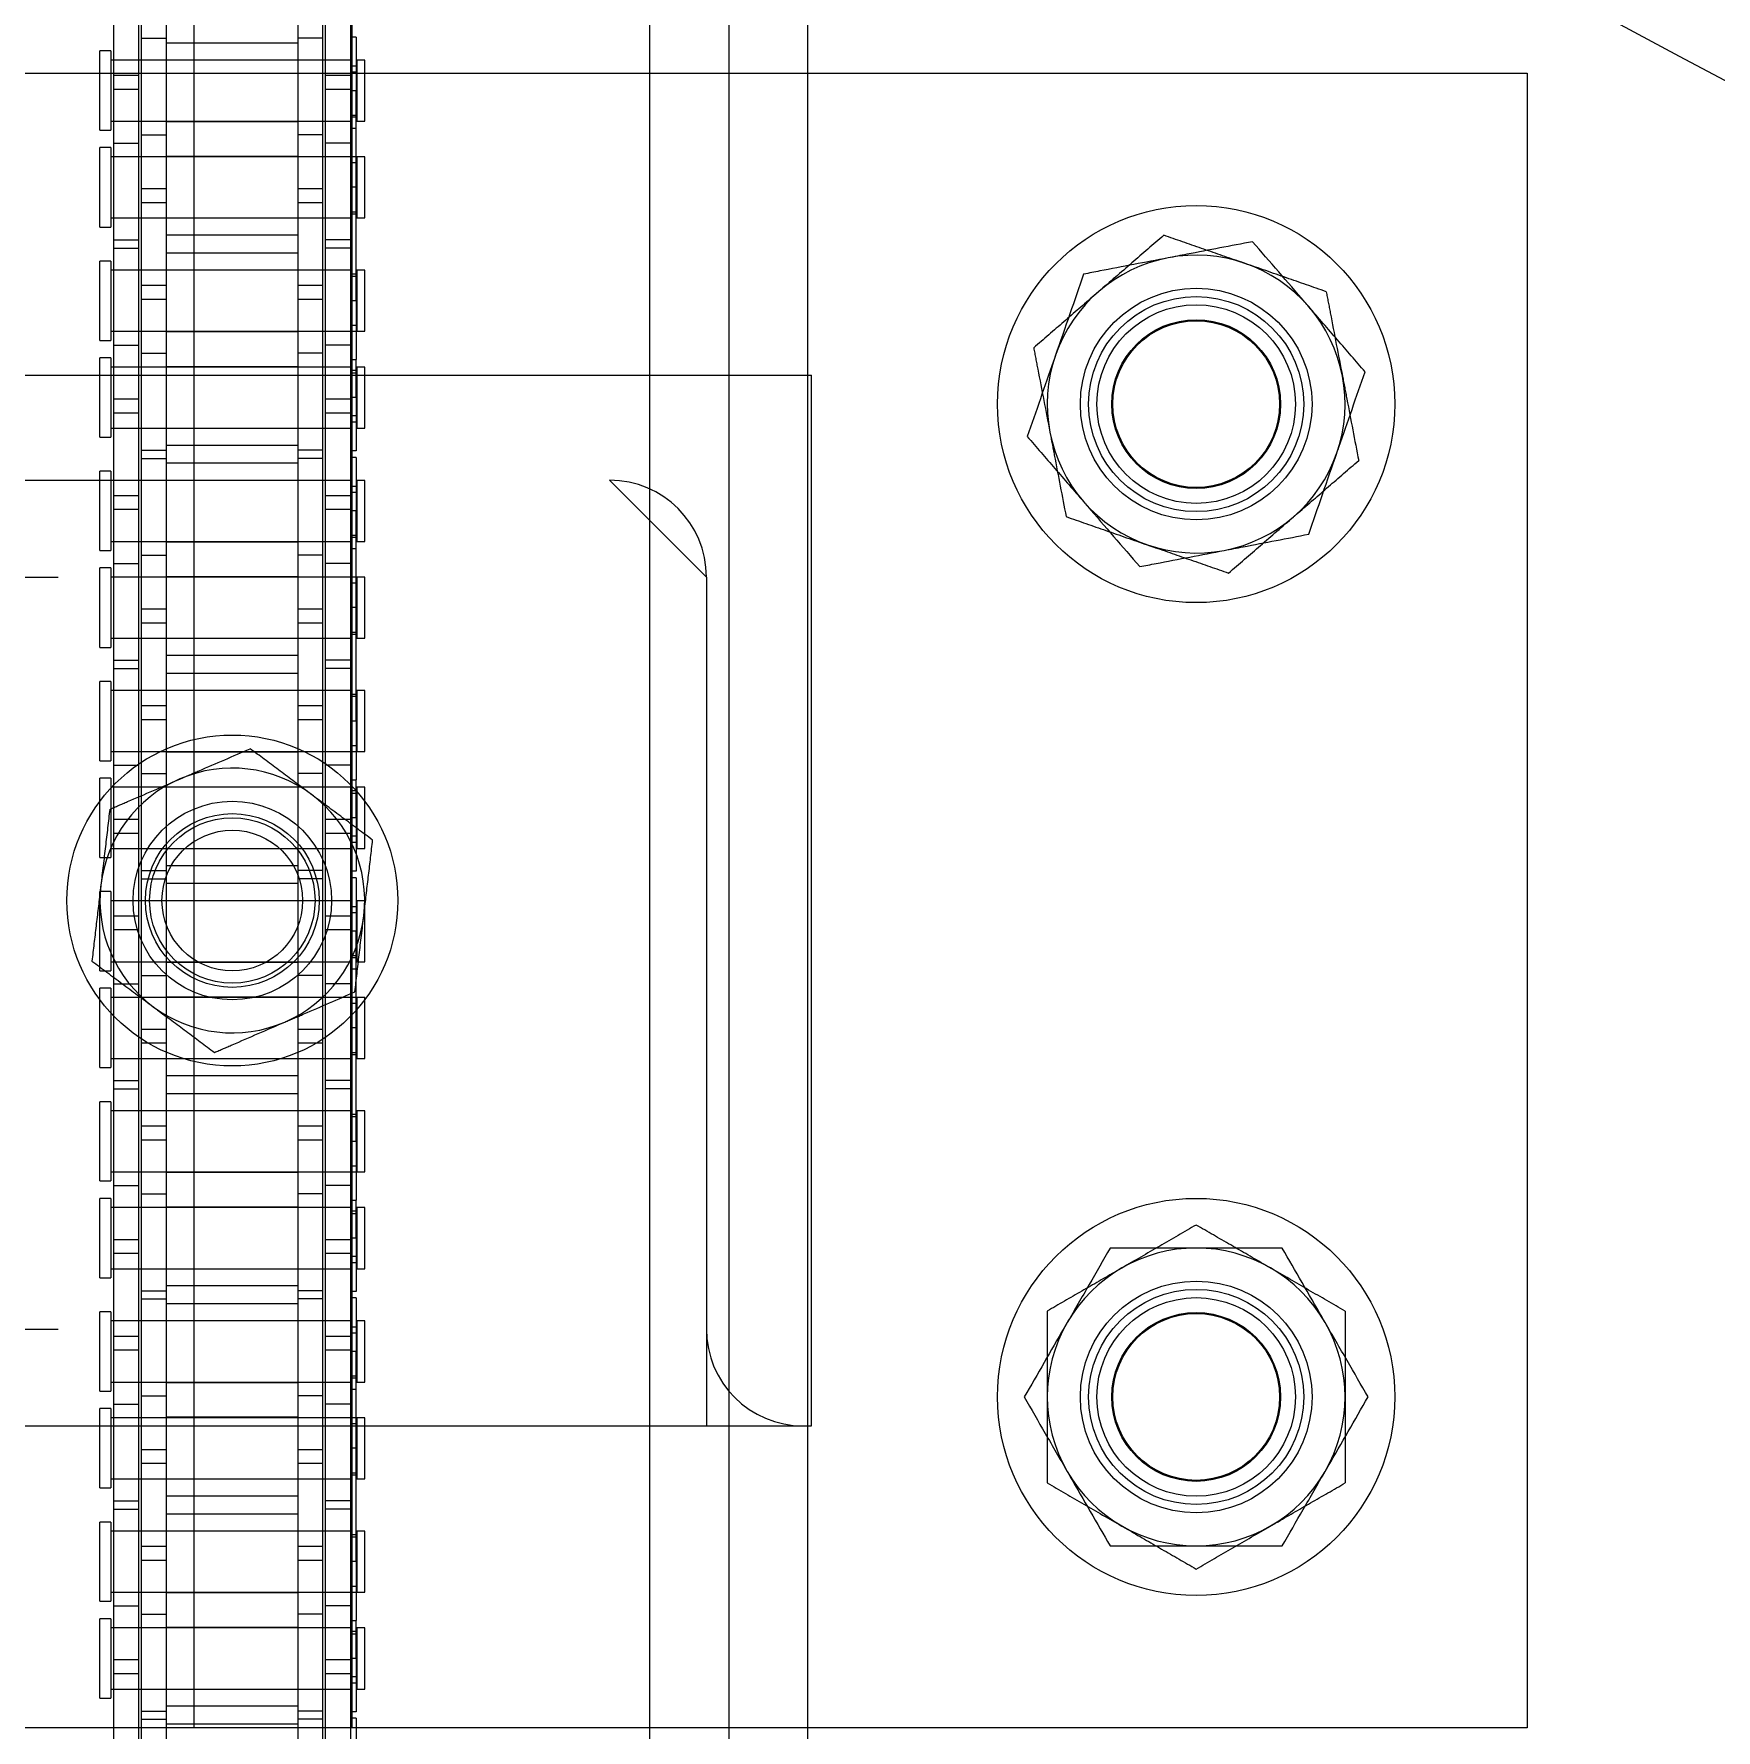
# Model space of a CAD drawing. Header units: metres. Extents: x 0 to 63075, y 0 to 44550.
# Drawn here: x 14137.5 to 14239.1, y 30472.4 to 30574.9 of the extents above; entities that cross this region are included whole.
import ezdxf

# ---------------------------------------------------------------- set-up
doc = ezdxf.new("R2010")
doc.units = ezdxf.units.M
doc.header["$LTSCALE"] = 75
doc.linetypes.add('HIDDEN2', pattern=[4.7625, 3.175, -1.5875])
for name, color, linetype in [('SDM', 7, 'Continuous'), ('SL1', 8, 'Continuous'), ('SL4', 4, 'Continuous'), ('ST1', 7, 'HIDDEN2')]:
    doc.layers.add(name, color=color, linetype=linetype)

# ---------------------------------------------------------------- blocks, each defined once
blk = doc.blocks.new('A$C52ce5e24')
at = {"layer": 'SL1'}
for radius, start, end in [(1221.5, 124.20985, 67.29436), (1158, 126.37415, 69.37001), (1150, 126.66829, 69.21988)]:
    blk.add_arc((6551.95, 10099.98), radius, start, end, dxfattribs=at)
blk = doc.blocks.new('A$Cb6dca9d5')
at = {"layer": 'SL4'}
for p, q in [((337.77, 4619.72), (337.77, 3669.71)), ((328.24, 3669.71), (328.24, 4459.48)), ((337.77, 3832.73), (381.25, 3832.73)), ((381.25, 3832.73), (381.25, 3732.73)), ((337.77, 3814.48), (338, 3814.48)), ((338, 3750.98), (338, 3814.48)), ((337.77, 3750.98), (338, 3750.98)), ((381.25, 3732.73), (337.77, 3732.73))]:
    blk.add_line(p, q, dxfattribs=at)
for centre, start, end in [((361.25, 3812.73), 100.8626, 160.8626), ((361.25, 3812.73), 40.8626, 100.8626), ((361.25, 3812.73), 340.8626, 40.8626), ((361.25, 3812.73), 160.8626, 220.8626), ((361.25, 3812.73), 280.8626, 340.8626), ((361.25, 3812.73), 220.8626, 280.8626), ((361.25, 3752.73), 90, 150), ((361.25, 3752.73), 30, 90), ((361.25, 3752.73), 150, 210), ((361.25, 3752.73), 330, 30), ((361.25, 3752.73), 210, 270), ((361.25, 3752.73), 270, 330)]:
    blk.add_arc(centre, 9, start, end, dxfattribs=at)
for points, knots in [([(364.66, 3822.54), (363.34, 3822.29), (361.66, 3821.97), (359.93, 3821.64), (359.55, 3821.56)], [0, 0, 0, 0, 0.779636, 1, 1, 1, 1]), ([(368.06, 3818.61), (367.98, 3818.71), (367.37, 3819.41), (366.22, 3820.74), (365.18, 3821.94), (364.66, 3822.54)], [0, 0, 0, 0, 0.07009, 0.530784, 1, 1, 1, 1]), ([(359.55, 3821.56), (358.17, 3821.3), (356.44, 3820.97), (354.78, 3820.65), (354.45, 3820.58)], [0, 0, 0, 0, 0.8036473, 1, 1, 1, 1]), ([(354.45, 3820.58), (354.17, 3819.79), (353.62, 3818.18), (353.04, 3816.51), (352.75, 3815.68)], [0, 0, 0, 0, 0.495458, 1, 1, 1, 1]), ([(371.46, 3814.68), (370.9, 3815.32), (369.79, 3816.61), (368.64, 3817.94), (368.06, 3818.61)], [0, 0, 0, 0, 0.495458, 1, 1, 1, 1]), ([(352.75, 3815.68), (352.71, 3815.56), (352.4, 3814.68), (351.82, 3813.02), (351.31, 3811.52), (351.04, 3810.77)], [0, 0, 0, 0, 0.07009, 0.530784, 1, 1, 1, 1]), ([(369.75, 3809.77), (369.79, 3809.89), (370.1, 3810.77), (370.68, 3812.43), (371.19, 3813.93), (371.46, 3814.68)], [0, 0, 0, 0, 0.07009, 0.530784, 1, 1, 1, 1]), ([(351.04, 3810.77), (351.6, 3810.13), (352.71, 3808.84), (353.86, 3807.51), (354.44, 3806.84)], [0, 0, 0, 0, 0.495458, 1, 1, 1, 1]), ([(368.05, 3804.87), (368.33, 3805.66), (368.88, 3807.27), (369.46, 3808.94), (369.75, 3809.77)], [0, 0, 0, 0, 0.495458, 1, 1, 1, 1]), ([(354.44, 3806.84), (354.52, 3806.74), (355.13, 3806.04), (356.28, 3804.71), (357.32, 3803.51), (357.84, 3802.91)], [0, 0, 0, 0, 0.07009, 0.530784, 1, 1, 1, 1]), ([(362.95, 3803.89), (363.33, 3803.96), (365.05, 3804.29), (366.74, 3804.61), (368.05, 3804.87)], [0, 0, 0, 0, 0.220364, 1, 1, 1, 1]), ([(357.84, 3802.91), (358.17, 3802.97), (359.83, 3803.29), (361.56, 3803.62), (362.95, 3803.89)], [0, 0, 0, 0, 0.196353, 1, 1, 1, 1]), ([(356.05, 3761.73), (355.63, 3760.99), (354.78, 3759.52), (353.9, 3757.99), (353.46, 3757.23)], [0, 0, 0, 0, 0.495458, 1, 1, 1, 1]), ([(361.25, 3761.73), (359.84, 3761.73), (358.08, 3761.73), (356.39, 3761.73), (356.05, 3761.73)], [0, 0, 0, 0, 0.803647, 1, 1, 1, 1]), ([(366.45, 3761.73), (365.11, 3761.73), (363.4, 3761.73), (361.64, 3761.73), (361.25, 3761.73)], [0, 0, 0, 0, 0.779636, 1, 1, 1, 1]), ([(369.04, 3757.23), (368.98, 3757.33), (368.52, 3758.14), (367.64, 3759.66), (366.85, 3761.03), (366.45, 3761.73)], [0, 0, 0, 0, 0.07009, 0.530784, 1, 1, 1, 1]), ([(353.46, 3757.23), (353.39, 3757.12), (352.93, 3756.31), (352.05, 3754.79), (351.26, 3753.42), (350.86, 3752.73)], [0, 0, 0, 0, 0.07009, 0.530784, 1, 1, 1, 1]), ([(371.64, 3752.73), (371.22, 3753.46), (370.37, 3754.93), (369.49, 3756.46), (369.04, 3757.23)], [0, 0, 0, 0, 0.495458, 1, 1, 1, 1]), ([(350.86, 3752.73), (351.28, 3751.99), (352.13, 3750.52), (353.01, 3748.99), (353.46, 3748.23)], [0, 0, 0, 0, 0.495458, 1, 1, 1, 1]), ([(369.04, 3748.23), (369.11, 3748.33), (369.57, 3749.14), (370.45, 3750.66), (371.24, 3752.03), (371.64, 3752.73)], [0, 0, 0, 0, 0.07009, 0.530784, 1, 1, 1, 1]), ([(353.46, 3748.23), (353.52, 3748.12), (353.98, 3747.31), (354.86, 3745.79), (355.65, 3744.42), (356.05, 3743.73)], [0, 0, 0, 0, 0.07009, 0.530784, 1, 1, 1, 1]), ([(366.45, 3743.73), (366.87, 3744.46), (367.72, 3745.93), (368.6, 3747.46), (369.04, 3748.23)], [0, 0, 0, 0, 0.495458, 1, 1, 1, 1]), ([(356.05, 3743.73), (356.39, 3743.73), (358.08, 3743.73), (359.84, 3743.73), (361.25, 3743.73)], [0, 0, 0, 0, 0.196353, 1, 1, 1, 1]), ([(361.25, 3743.73), (361.64, 3743.73), (363.4, 3743.73), (365.11, 3743.73), (366.45, 3743.73)], [0, 0, 0, 0, 0.220364, 1, 1, 1, 1])]:
    blk.add_open_spline(points, degree=3, knots=knots, dxfattribs=at)
at = {"layer": 'ST1'}
for p, q in [((333, 4669.71), (333, 3669.71)), ((328.24, 3669.71), (328.24, 4459.48)), ((300.7, 3732.73), (300.7, 3956.34)), ((310.22, 3949.79), (310.22, 3732.73)), ((297.51, 3834.85), (297.51, 3841.2)), ((299.03, 3834.85), (299.03, 3841.2)), ((306.97, 3834.85), (306.97, 3841.2)), ((308.48, 3834.85), (308.48, 3841.2)), ((295.84, 3828.5), (295.84, 3837.59)), ((297.36, 3828.5), (297.36, 3837.59)), ((308.64, 3828.5), (308.64, 3837.59)), ((310.16, 3828.5), (310.16, 3837.59)), ((297.51, 3834.85), (299.03, 3834.85)), ((297.51, 3825.75), (297.51, 3834.85)), ((299.03, 3825.75), (299.03, 3834.85)), ((308.48, 3834.85), (306.97, 3834.85)), ((306.97, 3825.75), (306.97, 3834.85)), ((308.48, 3825.75), (308.48, 3834.85)), ((310.49, 3834.91), (310.16, 3834.91)), ((310.49, 3834.91), (310.49, 3831.67)), ((295, 3829.28), (295, 3834.07)), ((295.66, 3834.07), (295, 3834.07)), ((295.66, 3834.07), (295.66, 3829.28)), ((299.03, 3834.57), (306.97, 3834.57)), ((262.77, 3832.73), (337.77, 3832.73)), ((310.16, 3833.52), (295.66, 3833.52)), ((297.36, 3833.52), (295.84, 3833.52)), ((295.84, 3832.61), (297.36, 3832.61)), ((299.03, 3833.52), (297.51, 3833.52)), ((306.97, 3833.52), (299.03, 3833.52)), ((308.48, 3833.52), (306.97, 3833.52)), ((310.16, 3833.52), (308.64, 3833.52)), ((308.64, 3832.61), (310.16, 3832.61)), ((310.53, 3833.15), (310.16, 3833.15)), ((310.49, 3832.78), (310.16, 3832.78)), ((310.53, 3833.52), (310.53, 3829.83)), ((311, 3833.52), (310.53, 3833.52)), ((311, 3829.83), (311, 3833.52)), ((297.36, 3831.75), (295.84, 3831.75)), ((310.16, 3831.75), (308.64, 3831.75)), ((310.49, 3831.67), (310.16, 3831.67)), ((310.49, 3818.97), (310.49, 3831.67)), ((295.66, 3829.83), (310.16, 3829.83)), ((295.84, 3829.83), (297.36, 3829.83)), ((297.51, 3829.83), (299.03, 3829.83)), ((299.03, 3829.83), (306.97, 3829.83)), ((306.97, 3829.79), (299.03, 3829.79)), ((306.97, 3829.83), (308.48, 3829.83)), ((308.64, 3829.83), (310.16, 3829.83)), ((310.16, 3830.2), (310.53, 3830.2)), ((310.49, 3830.06), (310.16, 3830.06)), ((310.53, 3829.83), (311, 3829.83)), ((295, 3829.28), (295.66, 3829.28)), ((295.84, 3828.5), (297.36, 3828.5)), ((295.84, 3822.15), (295.84, 3828.5)), ((297.36, 3822.15), (297.36, 3828.5)), ((297.51, 3829), (299.03, 3829)), ((308.48, 3829), (306.97, 3829)), ((310.16, 3828.5), (308.64, 3828.5)), ((308.64, 3822.15), (308.64, 3828.5)), ((310.49, 3829.38), (310.16, 3829.38)), ((310.16, 3822.15), (310.16, 3828.5)), ((295, 3823.43), (295, 3828.23)), ((295.66, 3828.23), (295, 3828.23)), ((295.66, 3828.23), (295.66, 3823.43)), ((310.16, 3827.67), (295.66, 3827.67)), ((297.36, 3827.67), (295.84, 3827.67)), ((299.03, 3827.67), (297.51, 3827.67)), ((299.03, 3827.71), (306.97, 3827.71)), ((306.97, 3827.67), (299.03, 3827.67)), ((308.48, 3827.67), (306.97, 3827.67)), ((310.49, 3827.67), (308.64, 3827.67)), ((310.53, 3827.67), (310.53, 3823.98)), ((311, 3827.67), (310.53, 3827.67)), ((311, 3823.98), (311, 3827.67)), ((310.53, 3827.3), (310.16, 3827.3)), ((297.51, 3824.89), (297.51, 3825.75)), ((297.51, 3825.75), (299.03, 3825.75)), ((299.03, 3824.89), (299.03, 3825.75)), ((306.97, 3824.89), (306.97, 3825.75)), ((306.97, 3825.75), (308.48, 3825.75)), ((308.48, 3824.89), (308.48, 3825.75)), ((310.49, 3825.83), (310.16, 3825.83)), ((297.51, 3815.8), (297.51, 3824.89)), ((299.03, 3824.89), (297.51, 3824.89)), ((299.03, 3815.8), (299.03, 3824.89)), ((306.97, 3815.8), (306.97, 3824.89)), ((308.48, 3824.89), (306.97, 3824.89)), ((308.48, 3815.8), (308.48, 3824.89)), ((310.16, 3824.35), (310.53, 3824.35)), ((295, 3823.43), (295.66, 3823.43)), ((295.66, 3823.98), (310.16, 3823.98)), ((295.84, 3823.98), (297.36, 3823.98)), ((297.51, 3823.98), (299.03, 3823.98)), ((299.03, 3823.98), (306.97, 3823.98)), ((306.97, 3823.98), (308.48, 3823.98)), ((308.64, 3823.98), (310.16, 3823.98)), ((310.49, 3824.21), (310.16, 3824.21)), ((310.53, 3823.98), (311, 3823.98)), ((295.84, 3822.65), (297.36, 3822.65)), ((306.97, 3822.93), (299.03, 3822.93)), ((310.16, 3822.65), (308.64, 3822.65)), ((295, 3816.58), (295, 3821.37)), ((295.66, 3821.37), (295, 3821.37)), ((295.66, 3821.37), (295.66, 3816.58)), ((295.84, 3822.15), (297.36, 3822.15)), ((295.84, 3813.05), (295.84, 3822.15)), ((297.36, 3813.05), (297.36, 3822.15)), ((299.03, 3821.87), (306.97, 3821.87)), ((310.16, 3822.15), (308.64, 3822.15)), ((308.64, 3813.05), (308.64, 3822.15)), ((310.16, 3813.05), (310.16, 3822.15)), ((310.16, 3820.82), (295.66, 3820.82)), ((297.36, 3820.82), (295.84, 3820.82)), ((299.03, 3820.82), (297.51, 3820.82)), ((306.97, 3820.82), (299.03, 3820.82)), ((308.48, 3820.82), (306.97, 3820.82)), ((310.16, 3820.82), (308.64, 3820.82)), ((310.49, 3820.59), (310.16, 3820.59)), ((310.53, 3820.45), (310.16, 3820.45)), ((310.53, 3820.82), (310.53, 3817.13)), ((311, 3820.82), (310.53, 3820.82)), ((311, 3817.13), (311, 3820.82)), ((297.51, 3819.91), (299.03, 3819.91)), ((306.97, 3819.91), (308.48, 3819.91)), ((299.03, 3819.05), (297.51, 3819.05)), ((308.48, 3819.05), (306.97, 3819.05)), ((310.49, 3818.97), (310.16, 3818.97)), ((310.49, 3818.97), (310.49, 3815.42)), ((310.16, 3817.5), (310.53, 3817.5)), ((295, 3816.58), (295.66, 3816.58)), ((295.66, 3817.13), (310.16, 3817.13)), ((295.84, 3817.13), (297.36, 3817.13)), ((295.84, 3816.3), (297.36, 3816.3)), ((297.51, 3817.13), (299.03, 3817.13)), ((299.03, 3817.13), (306.97, 3817.13)), ((306.97, 3817.09), (299.03, 3817.09)), ((306.97, 3817.13), (308.48, 3817.13)), ((308.64, 3817.13), (310.49, 3817.13)), ((310.16, 3816.3), (308.64, 3816.3)), ((310.53, 3817.13), (311, 3817.13)), ((295, 3810.73), (295, 3815.53)), ((295.66, 3815.53), (295, 3815.53)), ((295.66, 3815.53), (295.66, 3810.73)), ((297.51, 3815.8), (299.03, 3815.8)), ((297.51, 3809.45), (297.51, 3815.8)), ((299.03, 3809.45), (299.03, 3815.8)), ((308.48, 3815.8), (306.97, 3815.8)), ((306.97, 3809.45), (306.97, 3815.8)), ((308.48, 3809.45), (308.48, 3815.8)), ((310.16, 3815.42), (310.49, 3815.42)), ((310.49, 3813.13), (310.49, 3815.42)), ((262.77, 3814.48), (337.77, 3814.48)), ((310.16, 3814.97), (295.66, 3814.97)), ((297.36, 3814.97), (295.84, 3814.97)), ((299.03, 3814.97), (297.51, 3814.97)), ((299.03, 3815.01), (306.97, 3815.01)), ((306.97, 3814.97), (299.03, 3814.97)), ((308.48, 3814.97), (306.97, 3814.97)), ((310.16, 3814.97), (308.64, 3814.97)), ((310.49, 3814.75), (310.16, 3814.75)), ((310.53, 3814.6), (310.16, 3814.6)), ((310.53, 3814.97), (310.53, 3811.28)), ((311, 3814.97), (310.53, 3814.97)), ((311, 3811.28), (311, 3814.97)), ((310.49, 3813.13), (310.16, 3813.13)), ((310.49, 3813.13), (310.49, 3809.9)), ((295.84, 3812.19), (295.84, 3813.05)), ((295.84, 3813.05), (297.36, 3813.05)), ((295.84, 3803.1), (295.84, 3812.19)), ((297.36, 3812.19), (295.84, 3812.19)), ((297.36, 3812.19), (297.36, 3813.05)), ((297.36, 3803.1), (297.36, 3812.19)), ((308.64, 3812.19), (308.64, 3813.05)), ((308.64, 3813.05), (310.16, 3813.05)), ((308.64, 3803.1), (308.64, 3812.19)), ((310.16, 3812.19), (308.64, 3812.19)), ((310.16, 3812.19), (310.16, 3813.05)), ((310.16, 3803.1), (310.16, 3812.19)), ((295.66, 3811.28), (310.16, 3811.28)), ((295.84, 3811.28), (297.36, 3811.28)), ((297.51, 3811.28), (299.03, 3811.28)), ((299.03, 3811.28), (306.97, 3811.28)), ((306.97, 3811.28), (308.48, 3811.28)), ((308.64, 3811.28), (310.16, 3811.28)), ((310.49, 3812.02), (310.16, 3812.02)), ((310.16, 3811.65), (310.53, 3811.65)), ((310.53, 3811.28), (311, 3811.28)), ((295, 3810.73), (295.66, 3810.73)), ((306.97, 3810.23), (299.03, 3810.23)), ((297.51, 3809.95), (299.03, 3809.95)), ((297.51, 3809.45), (299.03, 3809.45)), ((297.51, 3800.35), (297.51, 3809.45)), ((299.03, 3800.35), (299.03, 3809.45)), ((299.03, 3809.17), (306.97, 3809.17)), ((308.48, 3809.95), (306.97, 3809.95)), ((308.48, 3809.45), (306.97, 3809.45)), ((306.97, 3800.35), (306.97, 3809.45)), ((308.48, 3800.35), (308.48, 3809.45)), ((310.49, 3809.9), (310.16, 3809.9)), ((310.49, 3809.51), (310.16, 3809.51)), ((310.49, 3809.51), (310.49, 3806.27)), ((60.2, 3808.13), (325.8, 3808.13)), ((295, 3803.88), (295, 3808.67)), ((295.66, 3808.67), (295, 3808.67)), ((295.66, 3808.67), (295.66, 3803.88)), ((310.16, 3808.12), (295.66, 3808.12)), ((297.36, 3808.12), (295.84, 3808.12)), ((299.03, 3808.12), (297.51, 3808.12)), ((306.97, 3808.12), (299.03, 3808.12)), ((308.48, 3808.12), (306.97, 3808.12)), ((310.16, 3808.12), (308.64, 3808.12)), ((310.53, 3808.12), (310.53, 3804.43)), ((311, 3808.12), (310.53, 3808.12)), ((311, 3804.43), (311, 3808.12)), ((331.65, 3802.28), (325.8, 3808.13)), ((295.84, 3807.21), (297.36, 3807.21)), ((308.64, 3807.21), (310.16, 3807.21)), ((310.53, 3807.75), (310.16, 3807.75)), ((310.49, 3807.38), (310.16, 3807.38)), ((297.36, 3806.35), (295.84, 3806.35)), ((310.16, 3806.35), (308.64, 3806.35)), ((310.49, 3806.27), (310.16, 3806.27)), ((310.49, 3793.57), (310.49, 3806.27)), ((295, 3803.88), (295.66, 3803.88)), ((295.66, 3804.43), (310.16, 3804.43)), ((295.84, 3804.43), (297.36, 3804.43)), ((297.51, 3804.43), (299.03, 3804.43)), ((299.03, 3804.43), (306.97, 3804.43)), ((306.97, 3804.39), (299.03, 3804.39)), ((306.97, 3804.43), (308.48, 3804.43)), ((308.64, 3804.43), (310.16, 3804.43)), ((310.16, 3804.8), (310.53, 3804.8)), ((310.49, 3804.66), (310.16, 3804.66)), ((310.49, 3803.98), (310.16, 3803.98)), ((310.53, 3804.43), (311, 3804.43)), ((295, 3798.03), (295, 3802.83)), ((295.66, 3802.83), (295, 3802.83)), ((295.66, 3802.83), (295.66, 3798.03)), ((295.84, 3803.1), (297.36, 3803.1)), ((295.84, 3796.75), (295.84, 3803.1)), ((297.36, 3796.75), (297.36, 3803.1)), ((297.51, 3803.6), (299.03, 3803.6)), ((308.48, 3803.6), (306.97, 3803.6)), ((310.16, 3803.1), (308.64, 3803.1)), ((308.64, 3796.75), (308.64, 3803.1)), ((310.16, 3796.75), (310.16, 3803.1)), ((54.35, 3802.28), (331.65, 3802.28)), ((310.16, 3802.27), (295.66, 3802.27)), ((297.36, 3802.27), (295.84, 3802.27)), ((299.03, 3802.27), (297.51, 3802.27)), ((299.03, 3802.31), (306.97, 3802.31)), ((306.97, 3802.27), (299.03, 3802.27)), ((308.48, 3802.27), (306.97, 3802.27)), ((310.49, 3802.27), (308.64, 3802.27)), ((310.53, 3801.9), (310.16, 3801.9)), ((310.53, 3802.27), (310.53, 3798.58)), ((311, 3802.27), (310.53, 3802.27)), ((311, 3798.58), (311, 3802.27)), ((331.65, 3802.28), (331.65, 3756.83)), ((297.51, 3799.49), (297.51, 3800.35)), ((297.51, 3800.35), (299.03, 3800.35)), ((299.03, 3799.49), (299.03, 3800.35)), ((306.97, 3799.49), (306.97, 3800.35)), ((306.97, 3800.35), (308.48, 3800.35)), ((308.48, 3799.49), (308.48, 3800.35)), ((310.49, 3800.43), (310.16, 3800.43)), ((297.51, 3790.4), (297.51, 3799.49)), ((299.03, 3799.49), (297.51, 3799.49)), ((299.03, 3790.4), (299.03, 3799.49)), ((306.97, 3790.4), (306.97, 3799.49)), ((308.48, 3799.49), (306.97, 3799.49)), ((308.48, 3790.4), (308.48, 3799.49)), ((310.16, 3798.95), (310.53, 3798.95)), ((310.49, 3798.81), (310.16, 3798.81)), ((295, 3798.03), (295.66, 3798.03)), ((295.66, 3798.58), (310.16, 3798.58)), ((295.84, 3798.58), (297.36, 3798.58)), ((297.51, 3798.58), (299.03, 3798.58)), ((299.03, 3798.58), (306.97, 3798.58)), ((306.97, 3798.58), (308.48, 3798.58)), ((308.64, 3798.58), (310.16, 3798.58)), ((310.53, 3798.58), (311, 3798.58)), ((295.84, 3797.25), (297.36, 3797.25)), ((295.84, 3796.75), (297.36, 3796.75)), ((295.84, 3787.65), (295.84, 3796.75)), ((297.36, 3787.65), (297.36, 3796.75)), ((306.97, 3797.53), (299.03, 3797.53)), ((310.16, 3797.25), (308.64, 3797.25)), ((310.16, 3796.75), (308.64, 3796.75)), ((308.64, 3787.65), (308.64, 3796.75)), ((310.16, 3787.65), (310.16, 3796.75)), ((295, 3791.18), (295, 3795.97)), ((295.66, 3795.97), (295, 3795.97)), ((295.66, 3795.97), (295.66, 3791.18)), ((299.03, 3796.47), (306.97, 3796.47)), ((310.16, 3795.42), (295.66, 3795.42)), ((297.36, 3795.42), (295.84, 3795.42)), ((299.03, 3795.42), (297.51, 3795.42)), ((306.97, 3795.42), (299.03, 3795.42)), ((308.48, 3795.42), (306.97, 3795.42)), ((310.16, 3795.42), (308.64, 3795.42)), ((310.49, 3795.19), (310.16, 3795.19)), ((310.53, 3795.05), (310.16, 3795.05)), ((310.53, 3795.42), (310.53, 3791.73)), ((311, 3795.42), (310.53, 3795.42)), ((311, 3791.73), (311, 3795.42)), ((297.51, 3794.51), (299.03, 3794.51)), ((299.03, 3793.65), (297.51, 3793.65)), ((306.97, 3794.51), (308.48, 3794.51)), ((308.48, 3793.65), (306.97, 3793.65)), ((310.49, 3793.57), (310.16, 3793.57)), ((310.49, 3793.57), (310.49, 3790.02)), ((295.66, 3791.73), (310.16, 3791.73)), ((295.84, 3791.73), (297.36, 3791.73)), ((297.51, 3791.73), (299.03, 3791.73)), ((299.03, 3791.73), (306.97, 3791.73)), ((306.97, 3791.69), (299.03, 3791.69)), ((306.97, 3791.73), (308.48, 3791.73)), ((308.64, 3791.73), (310.49, 3791.73)), ((310.16, 3792.1), (310.53, 3792.1)), ((310.53, 3791.73), (311, 3791.73)), ((295, 3791.18), (295.66, 3791.18)), ((295.84, 3790.9), (297.36, 3790.9)), ((310.16, 3790.9), (308.64, 3790.9)), ((295, 3785.33), (295, 3790.13)), ((295.66, 3790.13), (295, 3790.13)), ((295.66, 3790.13), (295.66, 3785.33)), ((310.16, 3789.57), (295.66, 3789.57)), ((297.36, 3789.57), (295.84, 3789.57)), ((297.51, 3790.4), (299.03, 3790.4)), ((297.51, 3784.05), (297.51, 3790.4)), ((299.03, 3789.57), (297.51, 3789.57)), ((299.03, 3784.05), (299.03, 3790.4)), ((299.03, 3789.61), (306.97, 3789.61)), ((306.97, 3789.57), (299.03, 3789.57)), ((308.48, 3790.4), (306.97, 3790.4)), ((306.97, 3784.05), (306.97, 3790.4)), ((308.48, 3789.57), (306.97, 3789.57)), ((308.48, 3784.05), (308.48, 3790.4)), ((310.16, 3789.57), (308.64, 3789.57)), ((310.16, 3790.02), (310.49, 3790.02)), ((310.49, 3787.73), (310.49, 3790.02)), ((310.53, 3789.57), (310.53, 3785.88)), ((311, 3789.57), (310.53, 3789.57)), ((311, 3785.88), (311, 3789.57)), ((310.49, 3789.35), (310.16, 3789.35)), ((310.53, 3789.2), (310.16, 3789.2)), ((295.84, 3786.79), (295.84, 3787.65)), ((295.84, 3787.65), (297.36, 3787.65)), ((297.36, 3786.79), (297.36, 3787.65)), ((308.64, 3786.79), (308.64, 3787.65)), ((308.64, 3787.65), (310.16, 3787.65)), ((310.49, 3787.73), (310.16, 3787.73)), ((310.16, 3786.79), (310.16, 3787.65)), ((310.49, 3787.73), (310.49, 3784.5)), ((295.84, 3777.7), (295.84, 3786.79)), ((297.36, 3786.79), (295.84, 3786.79)), ((297.36, 3777.7), (297.36, 3786.79)), ((308.64, 3777.7), (308.64, 3786.79)), ((310.16, 3786.79), (308.64, 3786.79)), ((310.16, 3777.7), (310.16, 3786.79)), ((310.49, 3786.62), (310.16, 3786.62)), ((295.66, 3785.88), (310.16, 3785.88)), ((295.84, 3785.88), (297.36, 3785.88)), ((297.51, 3785.88), (299.03, 3785.88)), ((299.03, 3785.88), (306.97, 3785.88)), ((306.97, 3785.88), (308.48, 3785.88)), ((308.64, 3785.88), (310.16, 3785.88)), ((310.16, 3786.25), (310.53, 3786.25)), ((310.53, 3785.88), (311, 3785.88)), ((295, 3785.33), (295.66, 3785.33)), ((297.51, 3784.55), (299.03, 3784.55)), ((306.97, 3784.83), (299.03, 3784.83)), ((308.48, 3784.55), (306.97, 3784.55)), ((310.49, 3784.5), (310.16, 3784.5)), ((297.51, 3784.05), (299.03, 3784.05)), ((297.51, 3774.95), (297.51, 3784.05)), ((299.03, 3774.95), (299.03, 3784.05)), ((299.03, 3783.77), (306.97, 3783.77)), ((308.48, 3784.05), (306.97, 3784.05)), ((306.97, 3774.95), (306.97, 3784.05)), ((308.48, 3774.95), (308.48, 3784.05)), ((310.49, 3784.11), (310.16, 3784.11)), ((310.49, 3784.11), (310.49, 3780.87)), ((295, 3778.48), (295, 3783.27)), ((295.66, 3783.27), (295, 3783.27)), ((295.66, 3783.27), (295.66, 3778.48)), ((310.16, 3782.72), (295.66, 3782.72)), ((297.36, 3782.72), (295.84, 3782.72)), ((299.03, 3782.72), (297.51, 3782.72)), ((306.97, 3782.72), (299.03, 3782.72)), ((308.48, 3782.72), (306.97, 3782.72)), ((310.16, 3782.72), (308.64, 3782.72)), ((310.53, 3782.35), (310.16, 3782.35)), ((310.53, 3782.72), (310.53, 3779.03)), ((311, 3782.72), (310.53, 3782.72)), ((311, 3779.03), (311, 3782.72)), ((295.84, 3781.81), (297.36, 3781.81)), ((308.64, 3781.81), (310.16, 3781.81)), ((310.49, 3781.98), (310.16, 3781.98)), ((297.36, 3780.95), (295.84, 3780.95)), ((310.16, 3780.95), (308.64, 3780.95)), ((310.49, 3780.87), (310.16, 3780.87)), ((310.49, 3768.17), (310.49, 3780.87)), ((310.16, 3779.4), (310.53, 3779.4)), ((310.49, 3779.26), (310.16, 3779.26)), ((295, 3778.48), (295.66, 3778.48)), ((295.66, 3779.03), (310.16, 3779.03)), ((295.84, 3779.03), (297.36, 3779.03)), ((297.51, 3779.03), (299.03, 3779.03)), ((299.03, 3779.03), (306.97, 3779.03)), ((306.97, 3778.99), (299.03, 3778.99)), ((306.97, 3779.03), (308.48, 3779.03)), ((308.64, 3779.03), (310.16, 3779.03)), ((310.49, 3778.58), (310.16, 3778.58)), ((310.53, 3779.03), (311, 3779.03)), ((295, 3772.63), (295, 3777.43)), ((295.66, 3777.43), (295, 3777.43)), ((295.66, 3777.43), (295.66, 3772.63)), ((295.84, 3777.7), (297.36, 3777.7)), ((295.84, 3771.35), (295.84, 3777.7)), ((297.36, 3771.35), (297.36, 3777.7)), ((297.51, 3778.2), (299.03, 3778.2)), ((308.48, 3778.2), (306.97, 3778.2)), ((310.16, 3777.7), (308.64, 3777.7)), ((308.64, 3771.35), (308.64, 3777.7)), ((310.16, 3771.35), (310.16, 3777.7)), ((310.16, 3776.87), (295.66, 3776.87)), ((297.36, 3776.87), (295.84, 3776.87)), ((299.03, 3776.87), (297.51, 3776.87)), ((299.03, 3776.91), (306.97, 3776.91)), ((306.97, 3776.87), (299.03, 3776.87)), ((308.48, 3776.87), (306.97, 3776.87)), ((310.49, 3776.87), (308.64, 3776.87)), ((310.53, 3776.5), (310.16, 3776.5)), ((310.53, 3776.87), (310.53, 3773.18)), ((311, 3776.87), (310.53, 3776.87)), ((311, 3773.18), (311, 3776.87)), ((297.51, 3774.1), (297.51, 3774.95)), ((297.51, 3774.95), (299.03, 3774.95)), ((299.03, 3774.1), (299.03, 3774.95)), ((306.97, 3774.1), (306.97, 3774.95)), ((306.97, 3774.95), (308.48, 3774.95)), ((308.48, 3774.1), (308.48, 3774.95)), ((310.49, 3775.03), (310.16, 3775.03)), ((295.66, 3773.18), (310.16, 3773.18)), ((295.84, 3773.18), (297.36, 3773.18)), ((297.51, 3765), (297.51, 3774.1)), ((299.03, 3774.1), (297.51, 3774.1)), ((297.51, 3773.18), (299.03, 3773.18)), ((299.03, 3765), (299.03, 3774.1)), ((299.03, 3773.18), (306.97, 3773.18)), ((306.97, 3765), (306.97, 3774.1)), ((308.48, 3774.1), (306.97, 3774.1)), ((306.97, 3773.18), (308.48, 3773.18)), ((308.48, 3765), (308.48, 3774.1)), ((308.64, 3773.18), (310.16, 3773.18)), ((310.16, 3773.55), (310.53, 3773.55)), ((310.49, 3773.41), (310.16, 3773.41)), ((310.53, 3773.18), (311, 3773.18)), ((295, 3772.63), (295.66, 3772.63)), ((306.97, 3772.14), (299.03, 3772.14)), ((295.84, 3771.85), (297.36, 3771.85)), ((295.84, 3771.35), (297.36, 3771.35)), ((295.84, 3762.25), (295.84, 3771.35)), ((297.36, 3762.25), (297.36, 3771.35)), ((299.03, 3771.07), (306.97, 3771.07)), ((310.16, 3771.85), (308.64, 3771.85)), ((310.16, 3771.35), (308.64, 3771.35)), ((308.64, 3762.25), (308.64, 3771.35)), ((310.16, 3762.25), (310.16, 3771.35)), ((295, 3765.78), (295, 3770.57)), ((295.66, 3770.57), (295, 3770.57)), ((295.66, 3770.57), (295.66, 3765.78)), ((310.16, 3770.02), (295.66, 3770.02)), ((297.36, 3770.02), (295.84, 3770.02)), ((299.03, 3770.02), (297.51, 3770.02)), ((306.97, 3770.02), (299.03, 3770.02)), ((308.48, 3770.02), (306.97, 3770.02)), ((310.16, 3770.02), (308.64, 3770.02)), ((310.53, 3770.02), (310.53, 3766.33)), ((311, 3770.02), (310.53, 3770.02)), ((311, 3766.33), (311, 3770.02)), ((297.51, 3769.11), (299.03, 3769.11)), ((306.97, 3769.11), (308.48, 3769.11)), ((310.49, 3769.79), (310.16, 3769.79)), ((310.53, 3769.65), (310.16, 3769.65)), ((299.03, 3768.25), (297.51, 3768.25)), ((308.48, 3768.25), (306.97, 3768.25)), ((310.49, 3768.17), (310.16, 3768.17)), ((310.49, 3768.17), (310.49, 3764.62)), ((295.66, 3766.33), (310.16, 3766.33)), ((295.84, 3766.33), (297.36, 3766.33)), ((297.51, 3766.33), (299.03, 3766.33)), ((299.03, 3766.33), (306.97, 3766.33)), ((306.97, 3766.29), (299.03, 3766.29)), ((306.97, 3766.33), (308.48, 3766.33)), ((308.64, 3766.33), (310.49, 3766.33)), ((310.16, 3766.7), (310.53, 3766.7)), ((310.53, 3766.33), (311, 3766.33)), ((295, 3765.78), (295.66, 3765.78)), ((295.84, 3765.5), (297.36, 3765.5)), ((297.51, 3765), (299.03, 3765)), ((297.51, 3758.65), (297.51, 3765)), ((299.03, 3758.65), (299.03, 3765)), ((308.48, 3765), (306.97, 3765)), ((306.97, 3758.65), (306.97, 3765)), ((308.48, 3758.65), (308.48, 3765)), ((310.16, 3765.5), (308.64, 3765.5)), ((295, 3759.93), (295, 3764.73)), ((295.66, 3764.73), (295, 3764.73)), ((295.66, 3764.73), (295.66, 3759.93)), ((310.16, 3764.17), (295.66, 3764.17)), ((297.36, 3764.17), (295.84, 3764.17)), ((299.03, 3764.17), (297.51, 3764.17)), ((299.03, 3764.22), (306.97, 3764.22)), ((306.97, 3764.17), (299.03, 3764.17)), ((308.48, 3764.17), (306.97, 3764.17)), ((310.16, 3764.17), (308.64, 3764.17)), ((310.16, 3764.62), (310.49, 3764.62)), ((310.49, 3763.95), (310.16, 3763.95)), ((310.49, 3762.33), (310.49, 3764.62)), ((310.53, 3764.17), (310.53, 3760.48)), ((311, 3764.17), (310.53, 3764.17)), ((311, 3760.48), (311, 3764.17)), ((310.53, 3763.8), (310.16, 3763.8)), ((295.84, 3761.4), (295.84, 3762.25)), ((295.84, 3762.25), (297.36, 3762.25)), ((297.36, 3761.4), (297.36, 3762.25)), ((308.64, 3761.4), (308.64, 3762.25)), ((308.64, 3762.25), (310.16, 3762.25)), ((310.49, 3762.33), (310.16, 3762.33)), ((310.16, 3761.4), (310.16, 3762.25)), ((310.49, 3762.33), (310.49, 3759.1)), ((295.84, 3752.3), (295.84, 3761.4)), ((297.36, 3761.4), (295.84, 3761.4)), ((297.36, 3752.3), (297.36, 3761.4)), ((308.64, 3752.3), (308.64, 3761.4)), ((310.16, 3761.4), (308.64, 3761.4)), ((310.16, 3752.3), (310.16, 3761.4)), ((310.49, 3761.22), (310.16, 3761.22)), ((310.16, 3760.85), (310.53, 3760.85)), ((295, 3759.93), (295.66, 3759.93)), ((295.66, 3760.48), (310.16, 3760.48)), ((295.84, 3760.48), (297.36, 3760.48)), ((297.51, 3760.48), (299.03, 3760.48)), ((299.03, 3760.48), (306.97, 3760.48)), ((306.97, 3760.48), (308.48, 3760.48)), ((308.64, 3760.48), (310.16, 3760.48)), ((310.53, 3760.48), (311, 3760.48)), ((297.51, 3759.15), (299.03, 3759.15)), ((306.97, 3759.44), (299.03, 3759.44)), ((308.48, 3759.15), (306.97, 3759.15)), ((310.49, 3759.1), (310.16, 3759.1)), ((295, 3753.08), (295, 3757.87)), ((295.66, 3757.87), (295, 3757.87)), ((295.66, 3757.87), (295.66, 3753.08)), ((297.51, 3758.65), (299.03, 3758.65)), ((297.51, 3749.56), (297.51, 3758.65)), ((299.03, 3749.56), (299.03, 3758.65)), ((299.03, 3758.37), (306.97, 3758.37)), ((308.48, 3758.65), (306.97, 3758.65)), ((306.97, 3749.56), (306.97, 3758.65)), ((308.48, 3749.56), (308.48, 3758.65)), ((310.49, 3758.71), (310.16, 3758.71)), ((310.49, 3758.71), (310.49, 3755.48)), ((54.35, 3756.83), (331.65, 3756.83)), ((310.16, 3757.32), (295.66, 3757.32)), ((297.36, 3757.32), (295.84, 3757.32)), ((299.03, 3757.32), (297.51, 3757.32)), ((306.97, 3757.32), (299.03, 3757.32)), ((308.48, 3757.32), (306.97, 3757.32)), ((310.16, 3757.32), (308.64, 3757.32)), ((310.53, 3756.95), (310.16, 3756.95)), ((310.53, 3757.32), (310.53, 3753.63)), ((311, 3757.32), (310.53, 3757.32)), ((311, 3753.63), (311, 3757.32)), ((331.65, 3756.83), (331.65, 3750.98)), ((295.84, 3756.41), (297.36, 3756.41)), ((308.64, 3756.41), (310.16, 3756.41)), ((310.49, 3756.58), (310.16, 3756.58)), ((297.36, 3755.55), (295.84, 3755.55)), ((310.16, 3755.55), (308.64, 3755.55)), ((310.49, 3755.48), (310.16, 3755.48)), ((310.49, 3742.78), (310.49, 3755.48)), ((295.66, 3753.63), (310.16, 3753.63)), ((295.84, 3753.63), (297.36, 3753.63)), ((297.51, 3753.63), (299.03, 3753.63)), ((299.03, 3753.63), (306.97, 3753.63)), ((306.97, 3753.63), (308.48, 3753.63)), ((308.64, 3753.63), (310.16, 3753.63)), ((310.16, 3754), (310.53, 3754)), ((310.49, 3753.86), (310.16, 3753.86)), ((310.53, 3753.63), (311, 3753.63)), ((295, 3753.08), (295.66, 3753.08)), ((297.51, 3752.8), (299.03, 3752.8)), ((306.97, 3753.59), (299.03, 3753.59)), ((308.48, 3752.8), (306.97, 3752.8)), ((310.49, 3753.18), (310.16, 3753.18)), ((295, 3747.23), (295, 3752.03)), ((295.66, 3752.03), (295, 3752.03)), ((295.66, 3752.03), (295.66, 3747.23)), ((295.84, 3752.3), (297.36, 3752.3)), ((295.84, 3745.95), (295.84, 3752.3)), ((297.36, 3745.95), (297.36, 3752.3)), ((310.16, 3752.3), (308.64, 3752.3)), ((308.64, 3745.95), (308.64, 3752.3)), ((310.16, 3745.95), (310.16, 3752.3)), ((262.77, 3750.98), (337.77, 3750.98)), ((310.16, 3751.47), (295.66, 3751.47)), ((297.36, 3751.47), (295.84, 3751.47)), ((299.03, 3751.47), (297.51, 3751.47)), ((299.03, 3751.52), (306.97, 3751.52)), ((306.97, 3751.47), (299.03, 3751.47)), ((308.48, 3751.47), (306.97, 3751.47)), ((310.49, 3751.47), (308.64, 3751.47)), ((310.53, 3751.1), (310.16, 3751.1)), ((310.53, 3751.47), (310.53, 3747.78)), ((311, 3751.47), (310.53, 3751.47)), ((311, 3747.78), (311, 3751.47)), ((297.51, 3748.7), (297.51, 3749.56)), ((297.51, 3749.56), (299.03, 3749.56)), ((299.03, 3748.7), (299.03, 3749.56)), ((306.97, 3748.7), (306.97, 3749.56)), ((306.97, 3749.56), (308.48, 3749.56)), ((308.48, 3748.7), (308.48, 3749.56)), ((310.49, 3749.63), (310.16, 3749.63)), ((297.51, 3739.6), (297.51, 3748.7)), ((299.03, 3748.7), (297.51, 3748.7)), ((299.03, 3739.6), (299.03, 3748.7)), ((306.97, 3739.6), (306.97, 3748.7)), ((308.48, 3748.7), (306.97, 3748.7)), ((308.48, 3739.6), (308.48, 3748.7)), ((295.66, 3747.78), (310.16, 3747.78)), ((295.84, 3747.78), (297.36, 3747.78)), ((297.51, 3747.78), (299.03, 3747.78)), ((299.03, 3747.78), (306.97, 3747.78)), ((306.97, 3747.78), (308.48, 3747.78)), ((308.64, 3747.78), (310.16, 3747.78)), ((310.16, 3748.15), (310.53, 3748.15)), ((310.49, 3748.01), (310.16, 3748.01)), ((310.53, 3747.78), (311, 3747.78)), ((295, 3747.23), (295.66, 3747.23)), ((295.84, 3746.45), (297.36, 3746.45)), ((306.97, 3746.74), (299.03, 3746.74)), ((310.16, 3746.45), (308.64, 3746.45)), ((295.84, 3745.95), (297.36, 3745.95)), ((295.84, 3736.86), (295.84, 3745.95)), ((297.36, 3736.86), (297.36, 3745.95)), ((299.03, 3745.67), (306.97, 3745.67)), ((310.16, 3745.95), (308.64, 3745.95)), ((308.64, 3736.86), (308.64, 3745.95)), ((310.16, 3736.86), (310.16, 3745.95)), ((295, 3740.38), (295, 3745.17)), ((295.66, 3745.17), (295, 3745.17)), ((295.66, 3745.17), (295.66, 3740.38)), ((310.16, 3744.62), (295.66, 3744.62)), ((297.36, 3744.62), (295.84, 3744.62)), ((299.03, 3744.62), (297.51, 3744.62)), ((306.97, 3744.62), (299.03, 3744.62)), ((308.48, 3744.62), (306.97, 3744.62)), ((310.16, 3744.62), (308.64, 3744.62)), ((310.49, 3744.39), (310.16, 3744.39)), ((310.53, 3744.62), (310.53, 3740.93)), ((311, 3744.62), (310.53, 3744.62)), ((311, 3740.93), (311, 3744.62)), ((297.51, 3743.71), (299.03, 3743.71)), ((306.97, 3743.71), (308.48, 3743.71)), ((310.53, 3744.25), (310.16, 3744.25)), ((299.03, 3742.85), (297.51, 3742.85)), ((308.48, 3742.85), (306.97, 3742.85)), ((310.49, 3742.78), (310.16, 3742.78)), ((310.49, 3742.78), (310.49, 3739.22)), ((295, 3740.38), (295.66, 3740.38)), ((295.66, 3740.93), (310.16, 3740.93)), ((295.84, 3740.93), (297.36, 3740.93)), ((297.51, 3740.93), (299.03, 3740.93)), ((299.03, 3740.93), (306.97, 3740.93)), ((306.97, 3740.89), (299.03, 3740.89)), ((306.97, 3740.93), (308.48, 3740.93)), ((308.64, 3740.93), (310.49, 3740.93)), ((310.16, 3741.3), (310.53, 3741.3)), ((310.53, 3740.93), (311, 3740.93)), ((295, 3734.53), (295, 3739.33)), ((295.66, 3739.33), (295, 3739.33)), ((295.66, 3739.33), (295.66, 3734.53)), ((295.84, 3740.1), (297.36, 3740.1)), ((297.51, 3739.6), (299.03, 3739.6)), ((297.51, 3733.25), (297.51, 3739.6)), ((299.03, 3733.25), (299.03, 3739.6)), ((308.48, 3739.6), (306.97, 3739.6)), ((306.97, 3733.25), (306.97, 3739.6)), ((308.48, 3733.25), (308.48, 3739.6)), ((310.16, 3740.1), (308.64, 3740.1)), ((310.16, 3738.77), (295.66, 3738.77)), ((297.36, 3738.77), (295.84, 3738.77)), ((299.03, 3738.77), (297.51, 3738.77)), ((299.03, 3738.82), (306.97, 3738.82)), ((306.97, 3738.77), (299.03, 3738.77)), ((308.48, 3738.77), (306.97, 3738.77)), ((310.16, 3738.77), (308.64, 3738.77)), ((310.16, 3739.22), (310.49, 3739.22)), ((310.49, 3738.55), (310.16, 3738.55)), ((310.53, 3738.4), (310.16, 3738.4)), ((310.49, 3736.93), (310.49, 3739.22)), ((310.53, 3738.77), (310.53, 3735.08)), ((311, 3738.77), (310.53, 3738.77)), ((311, 3735.08), (311, 3738.77)), ((295.84, 3736), (295.84, 3736.86)), ((295.84, 3736.86), (297.36, 3736.86)), ((297.36, 3736), (297.36, 3736.86)), ((308.64, 3736), (308.64, 3736.86)), ((308.64, 3736.86), (310.16, 3736.86)), ((310.49, 3736.93), (310.16, 3736.93)), ((310.16, 3736), (310.16, 3736.86)), ((310.49, 3736.93), (310.49, 3733.7)), ((295.84, 3726.9), (295.84, 3736)), ((297.36, 3736), (295.84, 3736)), ((297.36, 3726.9), (297.36, 3736)), ((308.64, 3726.9), (308.64, 3736)), ((310.16, 3736), (308.64, 3736)), ((310.16, 3726.9), (310.16, 3736)), ((310.49, 3735.82), (310.16, 3735.82)), ((310.16, 3735.45), (310.53, 3735.45)), ((295, 3734.53), (295.66, 3734.53)), ((295.66, 3735.08), (310.16, 3735.08)), ((295.84, 3735.08), (297.36, 3735.08)), ((297.51, 3735.08), (299.03, 3735.08)), ((299.03, 3735.08), (306.97, 3735.08)), ((306.97, 3735.08), (308.48, 3735.08)), ((308.64, 3735.08), (310.16, 3735.08)), ((310.53, 3735.08), (311, 3735.08)), ((297.51, 3733.75), (299.03, 3733.75)), ((297.51, 3733.25), (299.03, 3733.25)), ((297.51, 3724.16), (297.51, 3733.25)), ((299.03, 3724.16), (299.03, 3733.25)), ((306.97, 3734.04), (299.03, 3734.04)), ((308.48, 3733.75), (306.97, 3733.75)), ((308.48, 3733.25), (306.97, 3733.25)), ((306.97, 3724.16), (306.97, 3733.25)), ((308.48, 3724.16), (308.48, 3733.25)), ((310.49, 3733.7), (310.16, 3733.7)), ((310.49, 3733.31), (310.16, 3733.31)), ((310.49, 3733.31), (310.49, 3730.08)), ((337.77, 3732.73), (262.77, 3732.73)), ((299.03, 3732.97), (306.97, 3732.97))]:
    blk.add_line(p, q, dxfattribs=at)
for centre, radius in [((361.25, 3812.73), 12), ((361.25, 3812.73), 7), ((361.25, 3812.73), 6.5), ((361.25, 3812.73), 6), ((361.25, 3812.73), 5.1), ((361.25, 3812.73), 5.04), ((303, 3782.73), 10), ((303, 3782.73), 6), ((303, 3782.73), 5.25), ((303, 3782.73), 5), ((303, 3782.73), 4.25), ((361.25, 3752.73), 12), ((361.25, 3752.73), 7), ((361.25, 3752.73), 6.5), ((361.25, 3752.73), 6), ((361.25, 3752.73), 5.1), ((361.25, 3752.73), 5.04)]:
    blk.add_circle(centre, radius, dxfattribs=at)
for centre, radius, start, end in [((325.8, 3802.28), 5.85, 0, 90), ((303, 3782.73), 8, 53.3118, 113.3118), ((303, 3782.73), 8, 113.3118, 173.3118), ((303, 3782.73), 8, 353.3118, 53.3118), ((303, 3782.73), 8, 173.3118, 233.3118), ((303, 3782.73), 8, 293.3118, 353.3118), ((303, 3782.73), 8, 233.3118, 293.3118), ((337.5, 3756.83), 5.85, 180, 270)]:
    blk.add_arc(centre, radius, start, end, dxfattribs=at)
for points, knots in [([(359.29, 3822.93), (358.65, 3822.38), (357.37, 3821.26), (356.03, 3820.11), (355.36, 3819.53)], [0, 0, 0, 0, 0.495458, 1, 1, 1, 1]), ([(364.2, 3821.23), (364.08, 3821.27), (363.2, 3821.57), (361.54, 3822.15), (360.05, 3822.67), (359.29, 3822.93)], [0, 0, 0, 0, 0.07009, 0.530784, 1, 1, 1, 1]), ([(369.11, 3819.52), (368.31, 3819.8), (366.7, 3820.36), (365.04, 3820.94), (364.2, 3821.23)], [0, 0, 0, 0, 0.495458, 1, 1, 1, 1]), ([(355.36, 3819.53), (355.27, 3819.45), (354.56, 3818.84), (353.23, 3817.69), (352.04, 3816.65), (351.43, 3816.13)], [0, 0, 0, 0, 0.07009, 0.5307844, 1, 1, 1, 1]), ([(369.11, 3819.52), (369.19, 3819.1), (369.51, 3817.43), (369.84, 3815.7), (370.09, 3814.42)], [0, 0, 0, 0, 0.257551, 1, 1, 1, 1]), ([(351.43, 3816.13), (351.51, 3815.7), (351.83, 3814.04), (352.17, 3812.31), (352.41, 3811.03)], [0, 0, 0, 0, 0.257551, 1, 1, 1, 1]), ([(370.09, 3814.42), (370.18, 3813.96), (370.51, 3812.23), (370.83, 3810.55), (371.07, 3809.32)], [0, 0, 0, 0, 0.268634, 1, 1, 1, 1]), ([(352.41, 3811.03), (352.5, 3810.56), (352.83, 3808.84), (353.15, 3807.16), (353.39, 3805.93)], [0, 0, 0, 0, 0.268634, 1, 1, 1, 1]), ([(367.14, 3805.92), (367.23, 3806), (367.94, 3806.61), (369.27, 3807.76), (370.46, 3808.8), (371.07, 3809.32)], [0, 0, 0, 0, 0.07009, 0.530784, 1, 1, 1, 1]), ([(353.39, 3805.93), (354.19, 3805.65), (355.8, 3805.09), (357.46, 3804.51), (358.3, 3804.22)], [0, 0, 0, 0, 0.495458, 1, 1, 1, 1]), ([(363.21, 3802.52), (363.85, 3803.07), (365.13, 3804.19), (366.47, 3805.34), (367.14, 3805.92)], [0, 0, 0, 0, 0.495458, 1, 1, 1, 1]), ([(358.3, 3804.22), (358.42, 3804.18), (359.3, 3803.88), (360.96, 3803.3), (362.45, 3802.78), (363.21, 3802.52)], [0, 0, 0, 0, 0.07009, 0.530784, 1, 1, 1, 1]), ([(299.83, 3790.07), (300.22, 3790.24), (301.66, 3790.86), (303.05, 3791.46), (304.08, 3791.9)], [0, 0, 0, 0, 0.268634, 1, 1, 1, 1]), ([(307.78, 3789.14), (307.69, 3789.21), (307.03, 3789.7), (305.77, 3790.63), (304.65, 3791.48), (304.08, 3791.9)], [0, 0, 0, 0, 0.070086, 0.530782, 1, 1, 1, 1]), ([(295.59, 3788.24), (295.95, 3788.4), (297.33, 3788.99), (298.77, 3789.61), (299.83, 3790.07)], [0, 0, 0, 0, 0.257551, 1, 1, 1, 1]), ([(311.48, 3786.38), (310.88, 3786.83), (309.67, 3787.73), (308.41, 3788.67), (307.78, 3789.14)], [0, 0, 0, 0, 0.495458, 1, 1, 1, 1]), ([(295.59, 3788.24), (295.51, 3787.5), (295.33, 3786), (295.15, 3784.44), (295.05, 3783.66)], [0, 0, 0, 0, 0.495458, 1, 1, 1, 1]), ([(310.95, 3781.79), (310.96, 3781.9), (311.05, 3782.73), (311.24, 3784.28), (311.4, 3785.68), (311.48, 3786.38)], [0, 0, 0, 0, 0.070086, 0.530782, 1, 1, 1, 1]), ([(295.05, 3783.66), (295.04, 3783.55), (294.95, 3782.72), (294.76, 3781.17), (294.6, 3779.77), (294.52, 3779.07)], [0, 0, 0, 0, 0.070086, 0.530782, 1, 1, 1, 1]), ([(310.41, 3777.21), (310.49, 3777.95), (310.67, 3779.45), (310.85, 3781.01), (310.95, 3781.79)], [0, 0, 0, 0, 0.495458, 1, 1, 1, 1]), ([(294.52, 3779.07), (295.12, 3778.62), (296.33, 3777.72), (297.59, 3776.78), (298.22, 3776.31)], [0, 0, 0, 0, 0.495458, 1, 1, 1, 1]), ([(306.17, 3775.38), (306.55, 3775.54), (307.99, 3776.16), (309.39, 3776.77), (310.41, 3777.21)], [0, 0, 0, 0, 0.2686336, 1, 1, 1, 1]), ([(298.22, 3776.31), (298.31, 3776.24), (298.97, 3775.75), (300.23, 3774.82), (301.35, 3773.97), (301.92, 3773.55)], [0, 0, 0, 0, 0.070086, 0.530782, 1, 1, 1, 1]), ([(301.92, 3773.55), (302.28, 3773.7), (303.66, 3774.3), (305.1, 3774.92), (306.17, 3775.38)], [0, 0, 0, 0, 0.257551, 1, 1, 1, 1]), ([(361.25, 3763.12), (360.52, 3762.7), (359.04, 3761.84), (357.52, 3760.96), (356.75, 3760.52)], [0, 0, 0, 0, 0.495458, 1, 1, 1, 1]), ([(365.75, 3760.52), (365.64, 3760.58), (364.84, 3761.05), (363.31, 3761.93), (361.94, 3762.72), (361.25, 3763.12)], [0, 0, 0, 0, 0.07009, 0.530784, 1, 1, 1, 1]), ([(356.75, 3760.52), (356.64, 3760.46), (355.84, 3759.99), (354.31, 3759.11), (352.94, 3758.32), (352.25, 3757.92)], [0, 0, 0, 0, 0.07009, 0.530784, 1, 1, 1, 1]), ([(370.25, 3757.92), (369.52, 3758.34), (368.04, 3759.19), (366.52, 3760.08), (365.75, 3760.52)], [0, 0, 0, 0, 0.495458, 1, 1, 1, 1]), ([(352.25, 3757.92), (352.25, 3757.48), (352.25, 3755.79), (352.25, 3754.03), (352.25, 3752.73)], [0, 0, 0, 0, 0.257551, 1, 1, 1, 1]), ([(370.25, 3757.92), (370.25, 3757.48), (370.25, 3755.79), (370.25, 3754.03), (370.25, 3752.73)], [0, 0, 0, 0, 0.257551, 1, 1, 1, 1]), ([(352.25, 3752.73), (352.25, 3752.25), (352.25, 3750.49), (352.25, 3748.78), (352.25, 3747.53)], [0, 0, 0, 0, 0.268634, 1, 1, 1, 1]), ([(370.25, 3752.73), (370.25, 3752.25), (370.25, 3750.49), (370.25, 3748.78), (370.25, 3747.53)], [0, 0, 0, 0, 0.268634, 1, 1, 1, 1]), ([(352.25, 3747.53), (352.98, 3747.11), (354.46, 3746.26), (355.98, 3745.37), (356.75, 3744.93)], [0, 0, 0, 0, 0.495458, 1, 1, 1, 1]), ([(365.75, 3744.93), (365.86, 3744.99), (366.66, 3745.46), (368.19, 3746.34), (369.56, 3747.13), (370.25, 3747.53)], [0, 0, 0, 0, 0.07009, 0.530784, 1, 1, 1, 1]), ([(356.75, 3744.93), (356.86, 3744.87), (357.66, 3744.4), (359.19, 3743.52), (360.56, 3742.73), (361.25, 3742.33)], [0, 0, 0, 0, 0.07009, 0.530784, 1, 1, 1, 1]), ([(361.25, 3742.33), (361.98, 3742.75), (363.46, 3743.61), (364.98, 3744.49), (365.75, 3744.93)], [0, 0, 0, 0, 0.495458, 1, 1, 1, 1])]:
    blk.add_open_spline(points, degree=3, knots=knots, dxfattribs=at)

msp = doc.modelspace()

# ---------------------------------------------------------------- block references
at = {"layer": 'SDM'}
for name, p in [('A$C52ce5e24', (8259.51, 21551.5)), ('A$Cb6dca9d5', (13846.47, 26739.77))]:
    msp.add_blockref(name, p, dxfattribs=at)

doc.saveas('drawing.dxf')
